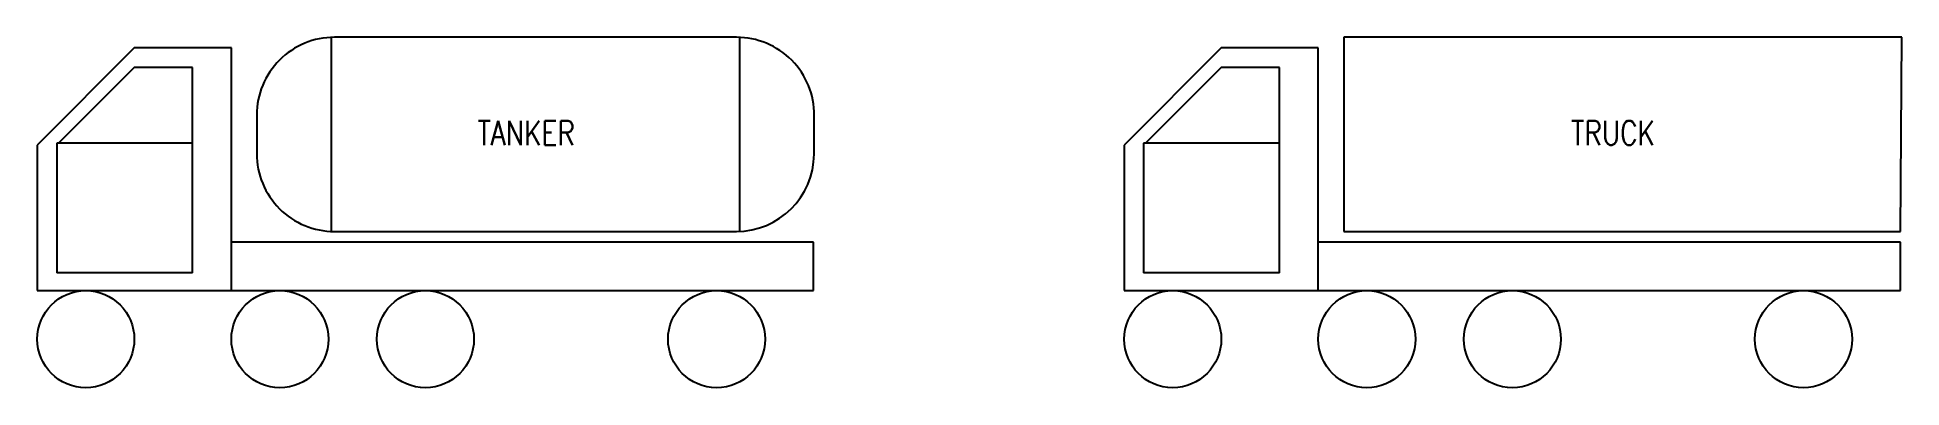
# Model space of a CAD drawing. Extents: x 0 to 7.2, y -0.94 to 0.42.
import ezdxf
from ezdxf.enums import TextEntityAlignment as Align

# ---------------------------------------------------------------- set-up
doc = ezdxf.new("R2010")
doc.units = 0
doc.header["$LTSCALE"] = 0.35
doc.header["$MEASUREMENT"] = 0
doc.layers.get('0').update_dxf_attribs({"color": 2, "linetype": 'CONTINUOUS'})
doc.layers.add('1', color=2, linetype='CONTINUOUS')
doc.layers.add('TEXT', color=7, linetype='CONTINUOUS')
doc.styles.add('3-TEXT-EQUIP', font='SIMPLEX', dxfattribs={"width": 0.8, "height": 0.125})

# ---------------------------------------------------------------- blocks, each defined once
blk = doc.blocks.new('FTRUCKFT')
at = {"layer": '1'}
for p, q in [((-1.0568, -0.0279), (-1.3068, -0.2779)), ((-0.8068, -0.0279), (-1.0568, -0.0279)), ((-0.8068, -0.6529), (-0.8068, -0.0279)), ((-0.5485, -0.5004), (-0.5485, -0.0007)), ((0.5033, -0.5003), (0.5033, -0.0007)), ((-1.0568, -0.0779), (-1.2517, -0.2728)), ((-0.9068, -0.0779), (-1.0568, -0.0779)), ((-0.9068, -0.6069), (-0.9068, -0.0779)), ((-1.3068, -0.2779), (-1.3068, -0.6529)), ((-1.2568, -0.2728), (-1.2568, -0.6069)), ((-0.9068, -0.2728), (-1.2568, -0.2728)), ((0.6932, -0.5279), (-0.8068, -0.5279)), ((0.6932, -0.6529), (0.6932, -0.5279)), ((-0.9068, -0.6069), (-1.2568, -0.6069)), ((-1.3068, -0.6529), (0.6932, -0.6529))]:
    blk.add_line(p, q, dxfattribs=at)
blk.add_lwpolyline([(-0.5413, -0.0005, 0.414214), (-0.7413, -0.2005), (-0.7413, -0.3005, 0.414214), (-0.5413, -0.5005), (0.4942, -0.5005, 0.412291), (0.6942, -0.3018), (0.6949, -0.2018, 0.416139), (0.4949, -0.0005)], format="xyb", close=True, dxfattribs=at)
for centre in [(-1.1818, -0.7779), (-0.6818, -0.7779), (-0.3068, -0.7779), (0.4432, -0.7779)]:
    blk.add_circle(centre, 0.125, dxfattribs=at)

msp = doc.modelspace()

# ---------------------------------------------------------------- linework, layer by layer
at = {"layer": '1'}
for p, q in [((4.5751, 0.375), (4.2001, 0)), ((4.9501, 0.375), (4.5751, 0.375)), ((4.9501, -0.5625), (4.9501, 0.375)), ((5.0483, 0.416), (5.0483, -0.334)), ((7.2045, 0.416), (5.0483, 0.416)), ((7.1996, -0.334), (7.2045, 0.416)), ((4.5751, 0.3), (4.2828, 0.0076)), ((4.8001, 0.3), (4.5751, 0.3)), ((4.8001, -0.4935), (4.8001, 0.3)), ((4.2751, 0.0076), (4.2751, -0.4935)), ((4.8001, 0.0076), (4.2751, 0.0076)), ((4.2001, 0), (4.2001, -0.5625)), ((5.0483, -0.334), (7.1996, -0.334)), ((7.2001, -0.375), (4.9501, -0.375)), ((7.2001, -0.5625), (7.2001, -0.375)), ((4.8001, -0.4935), (4.2751, -0.4935)), ((4.2001, -0.5625), (7.2001, -0.5625))]:
    msp.add_line(p, q, dxfattribs=at)
for centre in [(4.3876, -0.75), (5.1376, -0.75), (5.7001, -0.75), (6.8251, -0.75)]:
    msp.add_circle(centre, 0.1875, dxfattribs=at)

# ---------------------------------------------------------------- block references
at = {"xscale": 1.5, "yscale": 1.5, "zscale": 1.5}
msp.add_blockref('FTRUCKFT', (1.9601, 0.4168), dxfattribs=at)

# ---------------------------------------------------------------- texts
at = {"layer": 'TEXT', "style": '3-TEXT-EQUIP', "width": 0.8}
for s, p in [('TANKER', (1.8892, -0.0004)), ('TRUCK', (6.0893, -0.0004))]:
    msp.add_text(s, height=0.09375, dxfattribs=at).set_placement(p, align=Align.CENTER)

doc.saveas('drawing.dxf')
